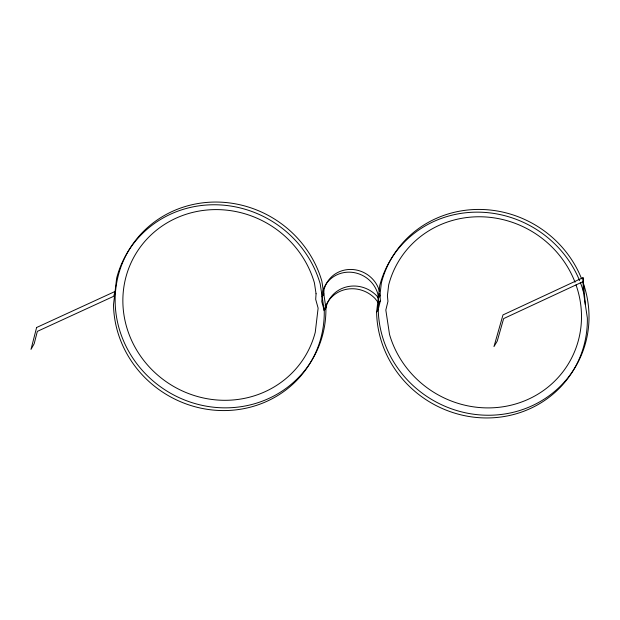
<?xml version="1.0" encoding="UTF-8"?>
<svg xmlns="http://www.w3.org/2000/svg" width="620" height="620" viewBox="0 0 620 620"><rect width="100%" height="100%" fill="white"/><g stroke="black" fill="none" stroke-linecap="round" stroke-linejoin="round"><path stroke-width="0.93" d="M323.648 295.492L324.028 289.78A28.985 27.544 31.1 0 1 351.408 269.452A28.985 27.544 31.1 0 1 379.502 291.338M379.719 296.926L381.385 282.852A106.787 101.455 31.1 0 1 476.656 209.452A106.787 101.455 31.1 0 1 581.591 278.767M583.102 281.62L503.642 318.595L497.232 341.101L493.977 346.588L502.99 314.921L583.009 277.683L583.319 291.284L587.357 318.006A106.787 101.455 31.1 0 1 483.732 417.911A106.787 101.455 31.1 0 1 376.603 312.092L378.247 309.372L380.424 300.529L379.742 293.748M322.121 296.492L323.764 293.779M579.599 280.604A106.787 101.455 31.1 0 0 474.54 212.179A106.787 101.455 31.1 0 0 379.742 285.572L376.603 312.092L378.781 303.242L375.115 298.592A30.395 28.877 31.1 0 0 345.301 289.54A30.395 28.877 31.1 0 0 324.26 310.628L320.214 283.898A106.787 101.455 31.1 0 0 217.132 204.802A106.787 101.455 31.1 0 0 116.645 278.194L113.507 304.714A106.787 101.455 31.1 0 0 220.635 410.533A106.787 101.455 31.1 0 0 324.26 310.628L325.903 307.908A30.395 28.877 31.1 0 1 346.937 286.82A30.395 28.877 31.1 0 1 376.759 295.872L378.371 297.918M378.262 298.073L379.905 295.353M377.797 301.994L378.619 300.638M380.424 300.529L378.781 303.242L377.867 294.05A28.985 27.544 31.1 0 0 349.765 272.172A28.985 27.544 31.1 0 0 322.385 292.493L321.78 301.646L324.26 310.628M325.151 305.211L325.903 307.908A106.787 101.455 31.1 0 1 177.576 396.924A106.787 101.455 31.1 0 1 151.451 224.254A106.787 101.455 31.1 0 1 321.858 281.185L325.903 307.908M583.009 277.683L585.334 304.645M580.297 282.371A106.787 101.455 31.1 0 1 583.319 291.284M582.614 281.426A106.787 101.455 31.1 0 1 502.851 414.261A106.787 101.455 31.1 0 1 378.247 309.372M576.019 284.913A99.177 94.225 31.1 0 1 513.236 404.643A99.177 94.225 31.1 0 1 389.515 334.405L385.826 310.031L387.957 301.359L387.399 295.74L388.67 284.952A99.177 94.225 31.1 0 1 477.741 216.775A99.177 94.225 31.1 0 1 575.034 282.255M316.06 293.748L315.688 299.344L318.122 308.14L315.262 332.266A98.96 94.015 31.1 0 1 165.842 381.463A98.96 94.015 31.1 0 1 163.184 225.3A98.96 94.015 31.1 0 1 314.425 282.929L316.06 293.748M36.611 327.5L31 349.385L34.193 343.705L37.355 331.367L113.708 296.29L115.072 291.454L36.611 327.5"/></g></svg>
